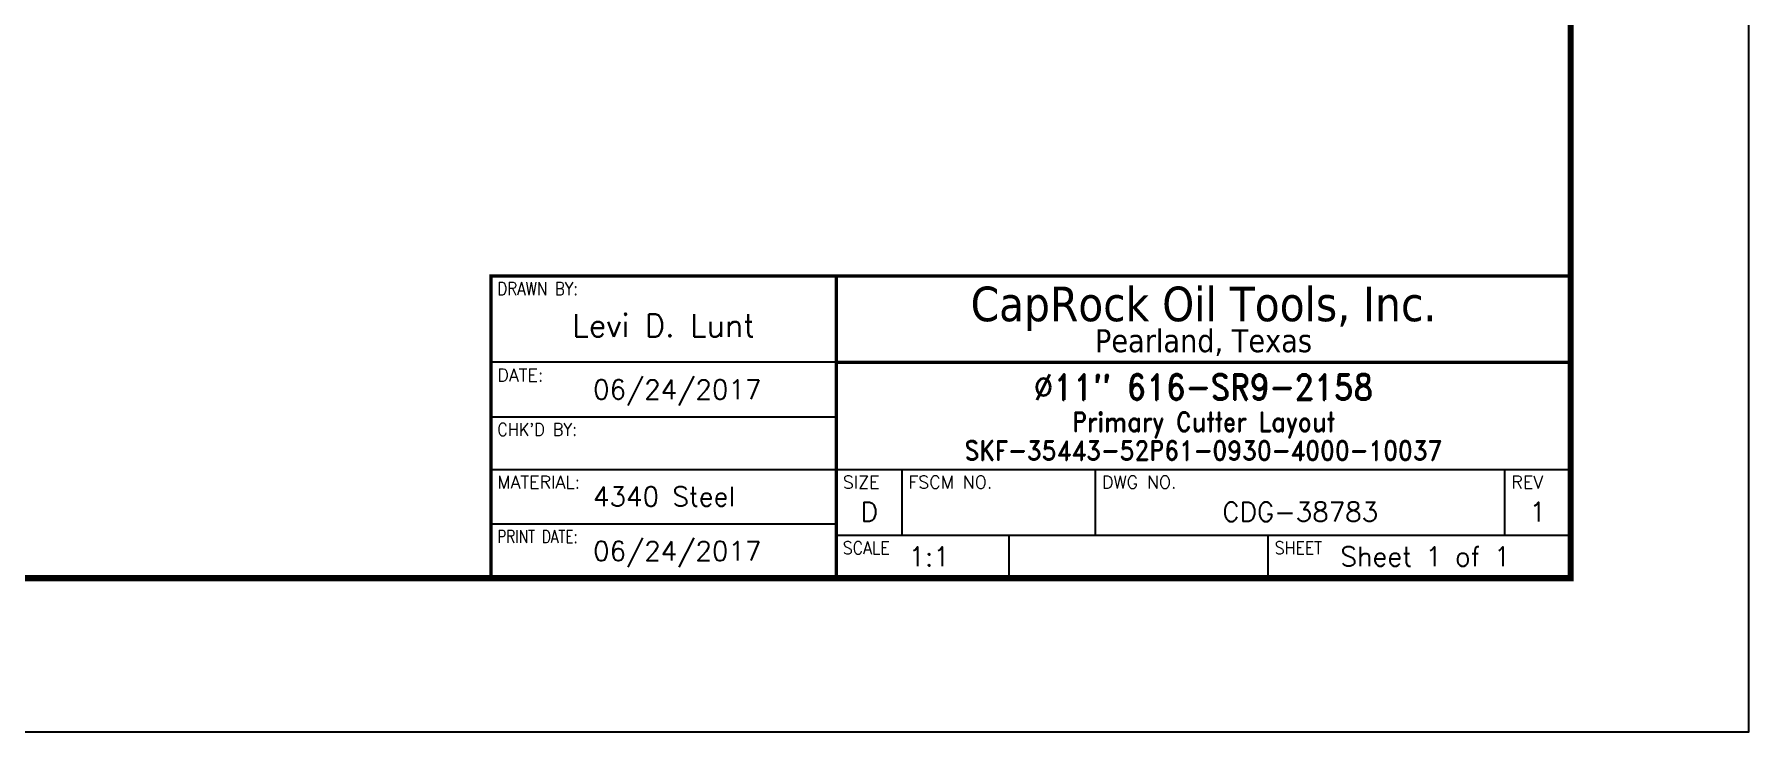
# Model space of a CAD drawing. Extents: x 115.8 to 158.2, y 81.6 to 111.6.
# Drawn here: x 141.41 to 149.78, y 81.57 to 84.98 of the extents above; entities that cross this region are included whole.
import ezdxf
from ezdxf.enums import TextEntityAlignment as Align

# ---------------------------------------------------------------- set-up
doc = ezdxf.new("R2010")
doc.units = 0
doc.header["$MEASUREMENT"] = 0
doc.layers.add('Title Block', color=7, linetype='CONTINUOUS')
doc.styles.add('Block', font='tahoma.ttf')
doc.styles.add('RomanD', font='romand.shx', dxfattribs={"width": 0.9})
doc.styles.add('RomanS', font='romans')

# ---------------------------------------------------------------- blocks, each defined once
blk = doc.blocks.new('COT_Dblock')
at = {"layer": 'Title Block'}
for p, q in [((29.5441, 1.8047), (27.8566, 1.8047)), ((27.8566, 1.5389), (29.5441, 1.5389)), ((27.8566, 1.2816), (33.13, 1.2816)), ((29.8647, 0.9609), (29.8647, 1.2816)), ((30.8097, 0.9609), (30.8097, 1.2816)), ((32.8094, 0.9609), (32.8094, 1.2816)), ((27.8566, 1.0158), (29.5441, 1.0158)), ((29.5441, 0.9609), (33.13, 0.9609)), ((30.3878, 0.75), (30.3878, 0.9609)), ((31.6534, 0.75), (31.6534, 0.9609))]:
    blk.add_line(p, q, dxfattribs=at)
at = {"layer": 'Title Block', "color": 8}
blk.add_lwpolyline([(0, 0), (34, 0), (34, 22), (0, 22)], close=True, dxfattribs=at)
at = {"layer": 'Title Block', "const_width": 0.03}
blk.add_lwpolyline([(33.13, 21.25), (0.87, 21.25), (0.87, 0.75), (33.13, 0.75)], close=True, dxfattribs=at)
at = {"layer": 'Title Block', "const_width": 0.0169}
for points in [[(27.8566, 0.75), (27.8566, 2.2266), (33.13, 2.2266)], [(29.5441, 0.75), (29.5441, 2.2266)], [(29.5441, 1.8047), (33.13, 1.8047)]]:
    blk.add_lwpolyline(points, dxfattribs=at)
at = {"layer": 'Title Block', "style": 'RomanS'}
for s, width, p in [('DRAWN BY:', 0.86, (27.8878, 2.1953)), ("CHK'D BY:", 0.91, (27.8878, 1.5077)), ('PRINT DATE:', 0.78, (27.8878, 0.9845)), ('SCALE', 0.9, (29.5753, 0.9297)), ('SHEET', 0.9, (31.6847, 0.9297))]:
    blk.add_text(s, height=0.0625, dxfattribs=dict(at, width=width)).set_placement(p, align=Align.TOP_LEFT)
at = {"layer": 'Title Block', "style": 'Block'}
for s, height, p in [('CapRock Oil Tools, Inc.', 0.16875, (31.337, 2.0898)), ('Pearland, Texas', 0.1125, (31.337, 1.9102))]:
    blk.add_text(s, height=height, dxfattribs=at).set_placement(p, align=Align.MIDDLE_CENTER)
at = {"layer": 'Title Block', "style": 'RomanS'}
for s, p in [('DATE:', (27.8878, 1.7734)), ('MATERIAL:', (27.8878, 1.2503)), ('SIZE', (29.5753, 1.2503)), ('FSCM NO.', (29.8959, 1.2503)), ('DWG NO.', (30.8409, 1.2503)), ('REV', (32.8406, 1.2503))]:
    blk.add_text(s, height=0.0625, dxfattribs=at).set_placement(p, align=Align.TOP_LEFT)
at = {"layer": 'Title Block', "color": 3, "style": 'RomanS'}
blk.add_text('D', height=0.094, dxfattribs=at).set_placement((29.7044, 1.1213), align=Align.TOP_CENTER)
at = {"layer": 'Title Block', "color": 1, "style": 'RomanS', "flags": 8}
for tag, p in [('FNAME', (0.62, 3.75)), ('REVDATE', (0.62, 2.25)), ('USER', (0.62, 0.75))]:
    blk.add_attdef(tag, text='', height=0.047, rotation=90, dxfattribs=at).set_placement(p, align=Align.BOTTOM_LEFT)
at = {"layer": 'Title Block', "color": 3, "style": 'RomanS', "flags": 8}
blk.add_attdef('DRAWN', text='', height=0.11, dxfattribs=at).set_placement((28.7003, 1.9844), align=Align.MIDDLE_CENTER)
for tag, p in [('DDATE', (28.3559, 1.6718)), ('CHECK', (28.3559, 1.406)), ('MATRL', (28.3559, 1.1487)), ('PDATE', (28.3559, 0.8829)), ('SCALE', (29.8959, 0.8555)), ('SHEET', (32.0053, 0.8555))]:
    blk.add_attdef(tag, text='', height=0.094, dxfattribs=at).set_placement(p, align=Align.MIDDLE_LEFT)
at = {"layer": 'Title Block', "color": 3, "style": 'RomanD', "width": 0.9, "flags": 8}
for tag, height, p in [('TITL1', 0.125, (31.337, 1.6835)), ('TITL2', 0.094, (31.337, 1.5143)), ('TITL3', 0.094, (31.337, 1.3739))]:
    blk.add_attdef(tag, text='', height=height, dxfattribs=at).set_placement(p, align=Align.MIDDLE_CENTER)
at = {"layer": 'Title Block', "color": 3, "style": 'RomanS', "flags": 8}
for tag, p in [('FSCM#', (30.3372, 1.1213)), ('DWG#', (31.8095, 1.1213)), ('REV#', (32.9697, 1.1213))]:
    blk.add_attdef(tag, text='', height=0.094, dxfattribs=at).set_placement(p, align=Align.TOP_CENTER)

msp = doc.modelspace()

# ---------------------------------------------------------------- block references
at = {"layer": 'Title Block'}
ref = msp.add_blockref('COT_Dblock', (115.78182, 81.57033), dxfattribs=at)
ref.add_attrib('TITL1', 'Ø11" 616-SR9-2158', dxfattribs={"color": 3, "height": 0.125, "style": 'RomanD', "width": 0.9, "flags": 8}).set_placement((147.11885, 83.25386), align=Align.MIDDLE_CENTER)
ref.add_attrib('TITL2', 'Primary Cutter Layout', dxfattribs={"color": 3, "height": 0.094, "style": 'RomanD', "width": 0.9, "flags": 8}).set_placement((147.11885, 83.08466), align=Align.MIDDLE_CENTER)
ref.add_attrib('TITL3', 'SKF-35443-52P61-0930-4000-10037', dxfattribs={"color": 3, "height": 0.094, "style": 'RomanD', "width": 0.9, "flags": 8}).set_placement((147.11885, 82.94426), align=Align.MIDDLE_CENTER)
ref.add_attrib('DWG#', 'CDG-38783', dxfattribs={"color": 3, "height": 0.094, "style": 'RomanS', "flags": 8}).set_placement((147.59135, 82.69158), align=Align.TOP_CENTER)
ref.add_attrib('REV#', '1', dxfattribs={"color": 3, "height": 0.094, "style": 'RomanS', "flags": 8}).set_placement((148.7515, 82.69158), align=Align.TOP_CENTER)
ref.add_attrib('SHEET', 'Sheet 1 of 1', dxfattribs={"color": 3, "height": 0.094, "style": 'RomanS', "flags": 8}).set_placement((147.78713, 82.4258), align=Align.MIDDLE_LEFT)
ref.add_attrib('SCALE', '1:1', dxfattribs={"color": 3, "height": 0.094, "style": 'RomanS', "flags": 8}).set_placement((145.67775, 82.4258), align=Align.MIDDLE_LEFT)
ref.add_attrib('DRAWN', 'Levi D. Lunt', dxfattribs={"color": 3, "height": 0.11, "style": 'RomanS', "flags": 8}).set_placement((144.48213, 83.55471), align=Align.MIDDLE_CENTER)
ref.add_attrib('DDATE', '06/24/2017', dxfattribs={"color": 3, "height": 0.094, "style": 'RomanS', "flags": 8}).set_placement((144.13771, 83.24213), align=Align.MIDDLE_LEFT)
ref.add_attrib('MATRL', '4340 Steel', dxfattribs={"color": 3, "height": 0.094, "style": 'RomanS', "flags": 8}).set_placement((144.13771, 82.71901), align=Align.MIDDLE_LEFT)
ref.add_attrib('PDATE', '06/24/2017', dxfattribs={"color": 3, "height": 0.094, "style": 'RomanS', "flags": 8}).set_placement((144.13771, 82.45322), align=Align.MIDDLE_LEFT)

doc.saveas('drawing.dxf')
